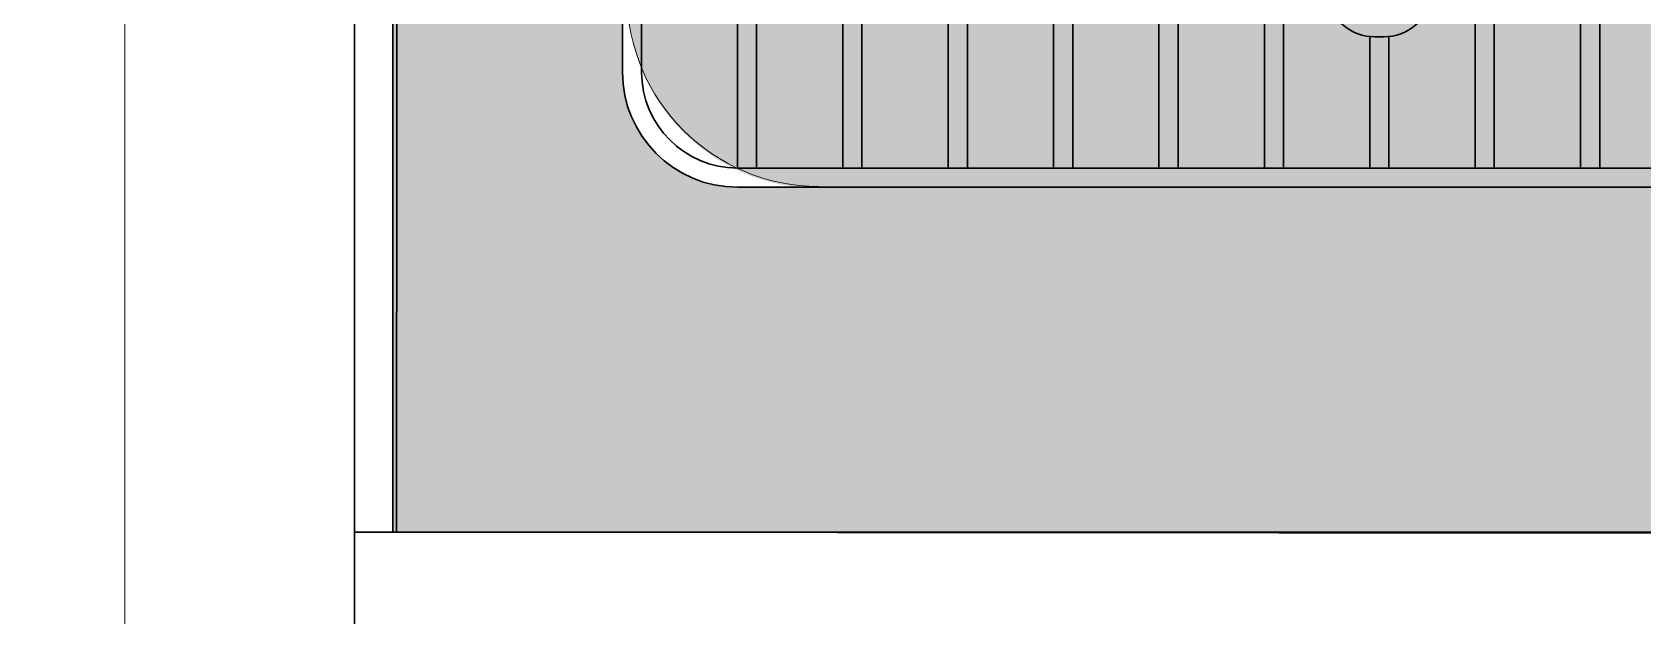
# Model space of a CAD drawing. Header units: millimetres. Extents: x 35877 to 3066687, y -650199 to -40525.
# Drawn here: x 144642.84 to 144684.86, y -179805.54 to -179790.32 of the extents above; entities that cross this region are included whole.
import ezdxf

# ---------------------------------------------------------------- set-up
doc = ezdxf.new("R2010")
doc.units = ezdxf.units.MM
doc.header["$MEASUREMENT"] = 0
doc.linetypes.add('DASHED', pattern=[0.75, 0.5, -0.25])
for name, color, linetype, lineweight in [('A8_FURNITURE', 32, 'Continuous', 30), ('dim05', 1, 'Continuous', 13), ('ELEVATION', 250, 'Continuous', 9), ('Elevation 4.5', 206, 'Continuous', 5), ('FURNITURE', 32, 'Continuous', 9), ('furniture dimensions', 1, 'DASHED', 0), ('NAME PLATE', 7, 'Continuous', 25), ('wall', 7, 'Continuous', 30)]:
    doc.layers.add(name, color=color, linetype=linetype, lineweight=lineweight)

msp = doc.modelspace()

# ---------------------------------------------------------------- hatches: boundary and pattern name
at = {"layer": 'dim05', "lineweight": 0, "true_color": 0xa47149, "transparency": 33554630}
h = msp.add_hatch(color=35, dxfattribs=at)
h.dxf.hatch_style = 1
h.paths.add_polyline_path([(144698.2313818289, -179711.3997529736), (144652.2392910167, -179711.3997529736), (144652.2469404274, -179803.3590777474), (144698.2390312396, -179803.3590777474), (144698.2377919418, -179788.4605452587), (144692.2390312396, -179788.4605452587), (144692.2390312396, -179791.3590777474, -0.4142135623730951), (144689.2390312396, -179794.3590777474), (144661.241477881, -179794.3590777474, -0.4142135623730951), (144658.241477881, -179791.3590777474), (144658.241477881, -179722.3649777924, -0.4142135623730951), (144661.241477881, -179719.3649777924), (144689.2390312396, -179719.3649777924, -0.4142135623730951), (144692.2390312396, -179722.3649777924), (144692.2390312396, -179749.2606801416), (144698.2345311972, -179749.2606801416)])
at = {"layer": 'Elevation 4.5', "lineweight": 0, "true_color": 0x000000, "transparency": 33554628}
h = msp.add_hatch(color=18, dxfattribs=at)
h.dxf.hatch_style = 1
h.paths.add_polyline_path([(144679.2832989494, -179789.6127552685, 0.2335693837455621), (144679.0932655598, -179789.2126153023), (144678.9485958917, -179789.09831592, 0.1866468864992518), (144678.0985231162, -179788.7818194301), (144677.8821898912, -179788.7818194301, 0.1866468864992447), (144677.0321171156, -179789.09831592), (144676.8874474476, -179789.2126153024, 0.2294381312187929), (144676.6974140579, -179789.6049425898, 0.2335693837448415), (144676.8874474476, -179790.0050825559), (144677.0321171156, -179790.1193819382, 0.1866468864992493), (144677.8821898912, -179790.4358784282), (144678.0985231162, -179790.4358784282, 0.1866468864992456), (144678.9485958917, -179790.1193819382), (144679.0932655597, -179790.005082556, 0.2294381312761698)])
at = {"layer": 'NAME PLATE', "lineweight": 0, "true_color": 0x000000, "transparency": 33554687}
h = msp.add_hatch(color=18, dxfattribs=at)
h.dxf.hatch_style = 1
h.set_gradient(color1=(153, 155, 55), color2=(229, 232, 120), name='INVCYLINDER')
h.paths.add_polyline_path([(144692.4910565485, -179724.4331572106, 0.4109880837196706), (144687.4538590592, -179719.4511910097), (144687.4538590592, -179762.3972749645), (144692.4910565485, -179762.3936251742)], flags=17)
h.paths.add_polyline_path([(144692.4912237664, -179766.4111629302, 0.9852287181319922), (144692.4288207751, -179762.4127009826), (144687.4538590592, -179762.3972749645), (144687.4538590592, -179789.3580342925), (144663.3917152526, -179789.3580342925), (144663.3917152526, -179719.4508876503, 0.4142438736979137), (144658.4090339802, -179724.4331572536), (144658.3617678484, -179789.3826911348, 0.4139882622943566), (144663.3617663688, -179794.3865375537), (144687.4110802654, -179794.4050383065, 0.4196556007892562), (144692.5197180578, -179789.377809019)])

# ---------------------------------------------------------------- linework, layer by layer
at = {"layer": 'A8_FURNITURE', "linetype": 'ByBlock', "lineweight": 15, "transparency": 33554687}
msp.add_line((144684.4052780468, -179803.3908852751), (144684.4052780468, -179803.3801152989), dxfattribs=at)
at = {"layer": 'A8_FURNITURE', "linetype": 'ByBlock', "transparency": 33554687}
msp.add_lwpolyline([(144698.4052780468, -179803.3908852751), (144652.3469404275, -179803.3554533322), (144652.4120779366, -179711.3395912913)], dxfattribs=at)
at = {"layer": 'A8_FURNITURE', "linetype": 'ByBlock', "lineweight": 15, "transparency": 33554687, "elevation": -260.7256360141592}
msp.add_lwpolyline([(144687.4110205989, -179794.3577525426), (144663.3617067028, -179794.3392517898)], dxfattribs=at)
at = {"layer": 'A8_FURNITURE', "linetype": 'ByBlock', "lineweight": 15, "transparency": 33554687}
msp.add_arc((144663.3655560819, -179789.3354053709, -308.673234267458), 5.003847899555694, 180, 269.9559232808294, dxfattribs=at)
at = {"layer": 'ELEVATION', "color": 18, "true_color": 0x000000, "transparency": 33554687}
msp.add_line((144651.2469404274, -179833.3590777474), (144651.2469404274, -179682.3590777474), dxfattribs=at)
at = {"layer": 'Elevation 4.5', "color": 18, "lineweight": 30, "true_color": 0x000000, "transparency": 33554687}
for p, q in [((144669.490968164, -179751.4821111864), (144669.490968164, -179793.8465463402)), ((144669.990968164, -179752.3156759286), (144669.990968164, -179793.8590777474)), ((144674.9905603905, -179757.8592125636), (144674.9905603905, -179793.8465463402)), ((144675.4905603905, -179757.884289824), (144675.4905603905, -179793.8590777474)), ((144661.2415798244, -179777.5486542516), (144661.2415798244, -179793.8465463402)), ((144661.7415798244, -179777.5486542516), (144661.7415798244, -179793.8590777474)), ((144666.7411720508, -179781.8219814415), (144666.7411720508, -179793.8465463402)), ((144667.2411720508, -179781.8219814414), (144667.2411720508, -179793.8590777474)), ((144672.2407642773, -179782.7432794519), (144672.2407642773, -179793.8465463402)), ((144672.7407642773, -179782.7432794519), (144672.7407642773, -179793.8590777474)), ((144683.2399487301, -179786.3789086477), (144683.2399487301, -179793.8465463402)), ((144683.7399487301, -179786.3576821388), (144683.7399487301, -179793.8590777474)), ((144680.4901526169, -179786.4998854671), (144680.4901526169, -179793.8465463402)), ((144680.9901526169, -179786.5412378923), (144680.9901526169, -179793.8590777474)), ((144663.9913759376, -179788.364269083), (144663.9913759376, -179793.8465463402)), ((144664.4913759376, -179788.3543868326), (144664.4913759376, -179793.8590777474)), ((144677.7403565037, -179790.4296539757), (144677.7403565037, -179793.8465463402)), ((144678.2403565037, -179790.4296539757), (144678.2403565037, -179793.8590777474))]:
    msp.add_line(p, q, dxfattribs=at)
msp.add_lwpolyline([(144699.2313818289, -179710.3997529736), (144651.2392910167, -179710.3997529736), (144651.2469404274, -179803.3590777474), (144699.2390312396, -179803.3590777474)], close=True, dxfattribs=at)
msp.add_lwpolyline([(144691.7390312396, -179749.2606801416), (144691.7390312396, -179722.3649777924, 0.4142135623730951), (144689.2390312396, -179719.8649777924), (144661.241477881, -179719.8649777924, 0.4142135623730951), (144658.741477881, -179722.3649777924), (144658.741477881, -179791.3590777474, 0.4142135623730951), (144661.241477881, -179793.8590777474), (144689.2390312396, -179793.8590777474, 0.4142135623730951), (144691.7390312396, -179791.3590777474), (144691.7390312396, -179788.4605452587)], format="xyb", dxfattribs=at)
msp.add_lwpolyline([(144679.2832989494, -179789.6049425898), (144679.2832989494, -179789.6127552684, -0.2294381312374742), (144679.0932655598, -179790.0050825559), (144678.9485958917, -179790.1193819382, -0.1866468864992491), (144678.0985231162, -179790.4358784281), (144677.8821898912, -179790.4358784281, -0.1866468864992491), (144677.0321171156, -179790.1193819382), (144676.8874474476, -179790.0050825559, -0.2294381312374742), (144676.6974140579, -179789.6127552684), (144676.6974140579, -179789.6049425898, -0.2294381312374741), (144676.8874474476, -179789.2126153023), (144677.0321171156, -179789.09831592, -0.1866468864992491), (144677.8821898912, -179788.7818194301), (144678.0985231162, -179788.7818194301, -0.1866468864992491), (144678.9485958917, -179789.09831592), (144679.0932655598, -179789.2126153023, -0.2294381312374741)], format="xyb", close=True, dxfattribs=at)
at = {"layer": 'FURNITURE', "color": 18, "lineweight": 30, "true_color": 0x000000, "transparency": 33554687}
msp.add_lwpolyline([(144651.2469404274, -179803.3590777474), (144651.2469404274, -179679.3590777475), (144810.2469404275, -179679.3590777475), (144810.2469404275, -179821.3590777474), (144798.2469404275, -179821.3590777474), (144798.2469404275, -179815.3590777474), (144786.2469404275, -179815.3590777474), (144786.2469404275, -179809.3590777474), (144774.2469404275, -179809.3590777474), (144774.2469404275, -179803.3590777474)], close=True, dxfattribs=at)
at = {"layer": 'FURNITURE', "lineweight": 30, "transparency": 33554687}
msp.add_lwpolyline([(144698.2390312396, -179803.3590777474), (144698.2313818289, -179711.3997529736), (144652.2392910167, -179711.3997529736), (144652.2469404274, -179803.3590777474)], dxfattribs=at)
msp.add_lwpolyline([(144692.2390312396, -179749.2606801416), (144692.2390312396, -179722.3649777924, 0.414213562373095), (144689.2390312396, -179719.3649777924), (144661.241477881, -179719.3649777924, 0.414213562373095), (144658.241477881, -179722.3649777924), (144658.241477881, -179791.3590777474, 0.414213562373095), (144661.241477881, -179794.3590777474), (144689.2390312396, -179794.3590777474, 0.414213562373095), (144692.2390312396, -179791.3590777474), (144692.2390312396, -179788.4605452587)], format="xyb", dxfattribs=at)
at = {"layer": 'FURNITURE', "color": 18, "lineweight": 30, "true_color": 0x000000, "transparency": 33554687}
msp.add_lwpolyline([(144645.2533052372, -179833.3590777474), (144828.7922662604, -179833.3590777474), (144828.7922662604, -179827.3590777474), (144810.2469404275, -179827.3590777474), (144810.2469404275, -179821.3590777474), (144798.2469404275, -179821.3590777474), (144798.2469404275, -179815.3590777474), (144786.2469404275, -179815.3590777474), (144786.2469404275, -179809.3590777474), (144774.2469404275, -179809.3590777474), (144774.2469404275, -179803.3590777474), (144651.2469404274, -179803.3590777474), (144651.2469404274, -179809.3590777474), (144645.2533052372, -179809.3590777474)], dxfattribs=at)
at = {"layer": 'furniture dimensions', "color": 251, "linetype": 'Continuous', "lineweight": 0, "true_color": 0x636466, "transparency": 33554687, "elevation": 0.005341385572617833}
msp.add_lwpolyline([(144645.2533052372, -179645.3730972362), (144645.2533052372, -179744.6850768737), (144642.8394007923, -179746.158834604), (144647.0901765531, -179746.4246529781), (144645.2533052372, -179747.7866452844), (144645.2533052372, -179847.138785537)], dxfattribs=at)
at = {"layer": 'wall', "transparency": 33554687}
msp.add_lwpolyline([(144651.2469404274, -179710.3590777475), (144699.2469404275, -179710.3590777475), (144699.2469404275, -179803.3590777474), (144651.2469404274, -179803.3590777474)], close=True, dxfattribs=at)

doc.saveas('drawing.dxf')
